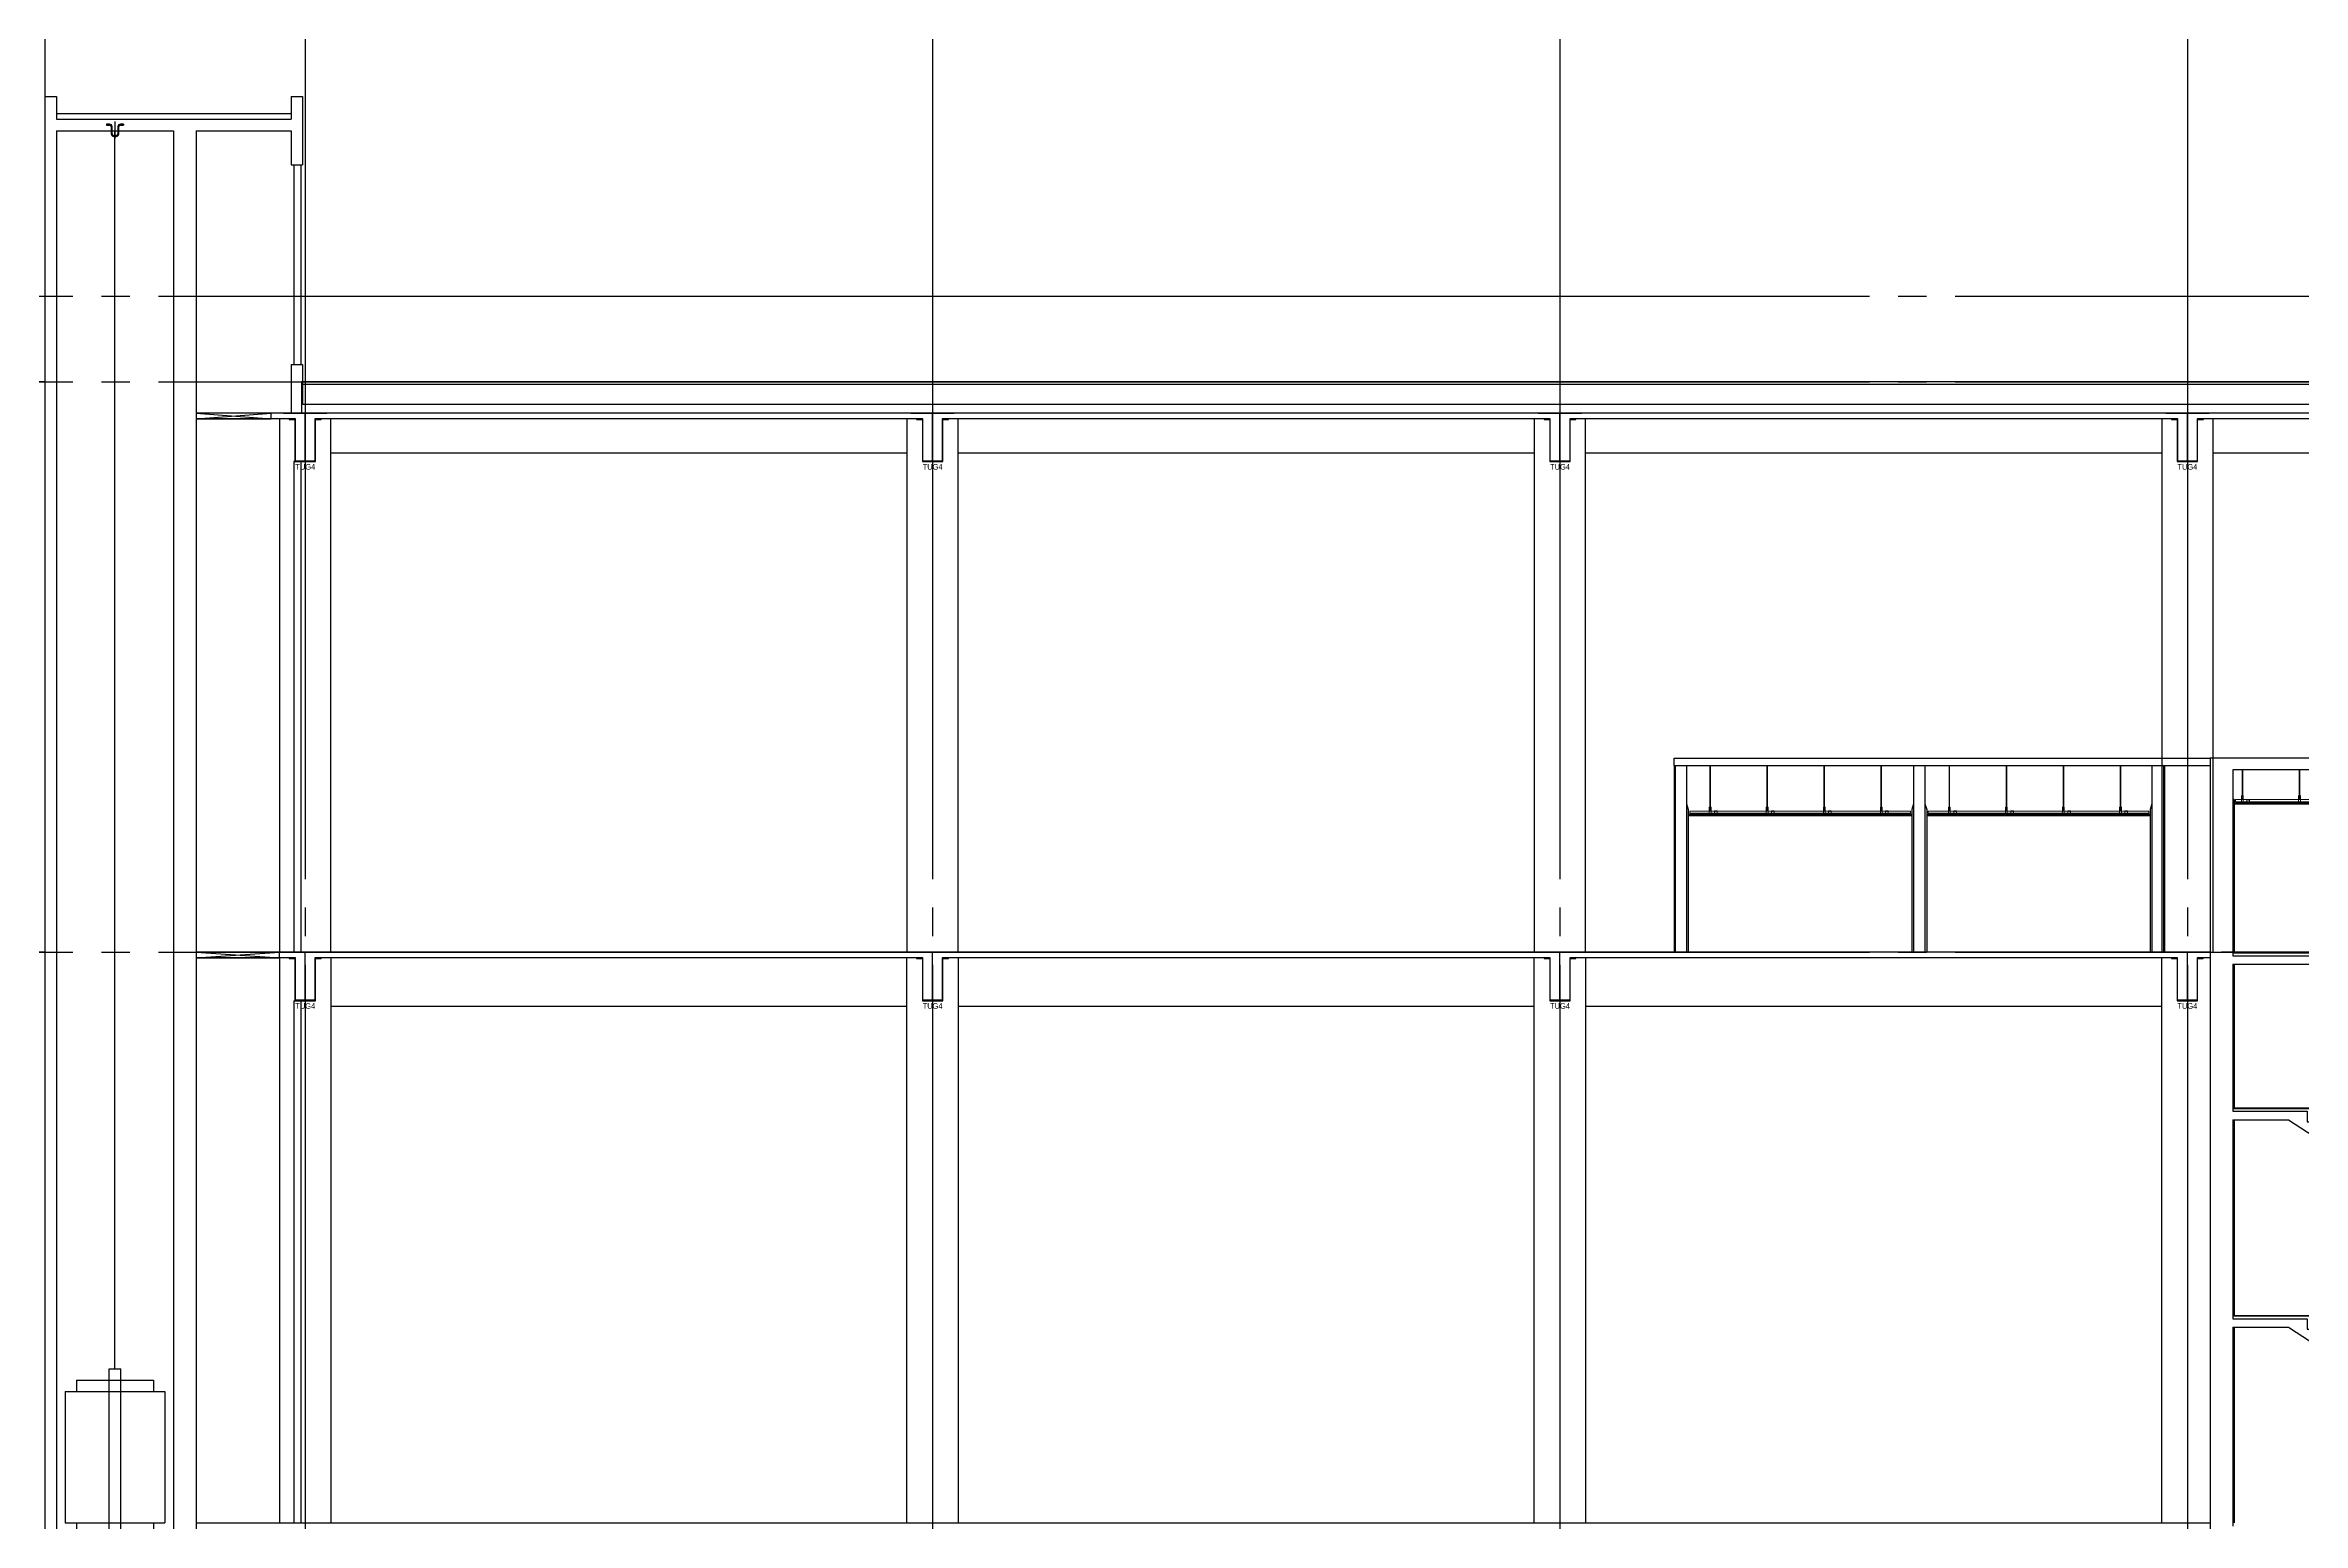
# Model space of a CAD drawing. Extents: x 152195838 to 323921156, y 365159662 to 730681027.
# Drawn here: x 160973947 to 161013532, y 365212063 to 365237963 of the extents above; entities that cross this region are included whole.
import ezdxf
from ezdxf.enums import TextEntityAlignment as Align
from ezdxf.xclip import XClip

# ---------------------------------------------------------------- set-up
doc = ezdxf.new("R2010")
doc.units = 0
doc.header["$MEASUREMENT"] = 0
doc.header["$XCLIPFRAME"] = 0
doc.linetypes.add('CEN', pattern=[63, 60, -1, 1, -1])
doc.layers.get('0').update_dxf_attribs({"linetype": 'CONTINUOUS'})
doc.layers.get('Defpoints').update_dxf_attribs({"linetype": 'CONTINUOUS'})
for name, color, linetype in [('001', 7, 'CONTINUOUS'), ('4A.TEC CEN', 1, 'CEN'), ('4A.TEC ELE 4', 9, 'CONTINUOUS'), ('4A.TEC 단열재', 252, 'CONTINUOUS'), ('4A.TEC 마감선 1', 6, 'CONTINUOUS'), ('4A.TEC 마감선 2', 5, 'CONTINUOUS'), ('4A.TEC 벽체 1', 2, 'CONTINUOUS'), ('4A.TEC 벽체 2', 3, 'CONTINUOUS'), ('4A.TEC 벽체 3', 4, 'CONTINUOUS'), ('CEN', 1, 'CEN'), ('ELE', 4, 'CONTINUOUS'), ('ETC', 3, 'CONTINUOUS'), ('FIN', 6, 'CONTINUOUS'), ('k-BESTO', 4, 'CONTINUOUS'), ('text', 3, 'CONTINUOUS'), ('㈜SE&C 기둥', 2, 'CONTINUOUS'), ('㈜SE&C 벽체 1', 2, 'CONTINUOUS'), ('㈜SE&C 벽체 4', 7, 'CONTINUOUS')]:
    doc.layers.add(name, color=color, linetype=linetype)
doc.layers.add('CEIL', color=9, linetype='CONTINUOUS', lineweight=0)
doc.layers.add('DEFPOINT', color=135, linetype='CONTINUOUS', plot=False)
doc.styles.add('돋움', font='')
doc.styles.get('돋움').set_extended_font_data('돋움')

# ---------------------------------------------------------------- blocks, each defined once
blk = doc.blocks.new('A$C42906cf6')
at = {"layer": 'Defpoints'}
for p, q in [((0, 1014), (760, 1014)), ((380, 164), (380, 1014))]:
    blk.add_line(p, q, dxfattribs=at)
at = {"layer": 'k-BESTO'}
for p, q in [((100, 914), (100, 904)), ((210, 914), (100, 914)), ((100, 914), (100, 914)), ((100, 904), (200, 904)), ((200, 904), (200, 164)), ((210, 174), (210, 914)), ((660, 914), (550, 914)), ((550, 914), (550, 174)), ((560, 164), (560, 904)), ((560, 904), (660, 904)), ((660, 904), (660, 914)), ((200, 164), (560, 164)), ((550, 174), (210, 174))]:
    blk.add_line(p, q, dxfattribs=at)
at = {"layer": 'DEFPOINT', "linetype": 'ByBlock', "style": '돋움'}
blk.add_text('TUG4', height=100, dxfattribs=at).set_placement((206, 73), align=Align.MIDDLE_LEFT)
blk = doc.blocks.new('AVEFAWWGW')
at = {"layer": '4A.TEC ELE 4'}
for p, q in [((20553, 9350), (21863, 9450, -3333)), ((20553, 9450), (21863, 9350, -3333))]:
    blk.add_line(p, q, dxfattribs=at)
blk.add_lwpolyline([(21863, 9450), (20553, 9450), (20553, 9350), (21863, 9350)], close=True, dxfattribs=at)
at = {"layer": '4A.TEC 단열재'}
blk.add_line((77713, 9600), (22418, 9600), dxfattribs=at)
at = {"layer": '4A.TEC 마감선 1', "color": 6, "ltscale": 0.5}
for p, q in [((77213, 10000), (22418, 10000)), ((77213, 9950), (22418, 9950))]:
    blk.add_line(p, q, dxfattribs=at)
at = {"layer": '4A.TEC 벽체 3'}
for p, q in [((22263, 8600), (22263, 0)), ((22388, 8600), (22263, 8600)), ((22388, 8600), (22388, 0))]:
    blk.add_line(p, q, dxfattribs=at)
at = {"layer": '㈜SE&C 기둥', "color": 8, "ltscale": 0.5}
for points in [[(22013, 9350), (22013, 0)], [(22913, 0), (22913, 9350)], [(33013, 9350), (33013, 0)], [(33913, 0), (33913, 9350)], [(44013, 9350), (44013, 0)], [(44913, 0), (44913, 9350)], [(55013, 9350), (55013, 0)], [(55913, 0), (55913, 9350)]]:
    blk.add_lwpolyline(points, dxfattribs=at)
at = {"layer": '㈜SE&C 벽체 1'}
for p, q in [((77733, 9450), (20553, 9450)), ((22293, 9350), (20553, 9350)), ((33293, 9350), (22633, 9350)), ((44293, 9350), (33633, 9350)), ((55293, 9350), (44633, 9350)), ((66293, 9350), (55633, 9350))]:
    blk.add_line(p, q, dxfattribs=at)
at = {"layer": '㈜SE&C 벽체 4'}
for p, q in [((33013, 8750), (22913, 8750)), ((44013, 8750), (33913, 8750)), ((55013, 8750), (44913, 8750)), ((66013, 8750), (55913, 8750))]:
    blk.add_line(p, q, dxfattribs=at)
at = {"layer": 'ELE'}
for p in [(22083, 8436), (33083, 8436), (44083, 8436), (55083, 8436)]:
    blk.add_blockref('A$C42906cf6', p, dxfattribs=at)
blk = doc.blocks.new('asfgeargeg')
at = {"layer": '4A.TEC CEN', "color": 8, "ltscale": 500}
for p, q in [((58362, 59210, 0), (92848, 59210, 0)), ((58362, 49210, 0), (92848, 49210, 0))]:
    blk.add_line(p, q, dxfattribs=at)
at = {"layer": 'CEN'}
blk.add_line((71970, -101147, 0), (71970, 85715, 0), dxfattribs=at)
blk = doc.blocks.new('asdfwaerfwf')
at = {"layer": '4A.TEC CEN', "color": 8, "ltscale": 500}
for p, q in [((58362, 59210, 0), (92848, 59210, 0)), ((58362, 49210, 0), (92848, 49210, 0))]:
    blk.add_line(p, q, dxfattribs=at)
at = {"layer": '4A.TEC 벽체 1'}
for p, q in [((71770, 52610, 0), (77810, 52610, 0)), ((72170, 52410, 0), (77410, 52410, 0)), ((77410, 52410, 0), (77410, 49150, 0)), ((77410, 49000, 0), (77410, 46423, 0)), ((77410, 46273, 0), (77410, 42787, 0)), ((77410, 42637, 0), (77410, 39150, 0))]:
    blk.add_line(p, q, dxfattribs=at)
at = {"layer": '4A.TEC 벽체 1', "elevation": 0, "flags": 128}
for points in [[(77410, 49150), (75270, 49150), (75270, 48968), (74990, 48968), (74990, 48787), (74710, 48787), (74710, 48605), (74430, 48605), (74430, 48423), (74150, 48423), (74150, 48241)], [(77410, 49000), (75594, 49000), (74194, 48091)], [(77410, 46423), (76110, 46423), (76110, 46241), (75830, 46241), (75830, 46059), (75550, 46059), (75550, 45877), (75270, 45877), (75270, 45696), (74990, 45696), (74990, 45514), (74710, 45514), (74710, 45332), (74430, 45332), (74430, 45150), (74150, 45150), (74150, 44968), (73870, 44968), (73870, 44787), (73590, 44787), (73590, 44605)], [(77410, 46273), (76434, 46273), (73634, 44455)], [(77410, 42787), (76110, 42787), (76110, 42605), (75830, 42605), (75830, 42423), (75550, 42423), (75550, 42241), (75270, 42241), (75270, 42059), (74990, 42059), (74990, 41877), (74710, 41877), (74710, 41696), (74430, 41696), (74430, 41514), (74150, 41514), (74150, 41332), (73870, 41332), (73870, 41150), (73590, 41150), (73590, 40968)], [(77410, 42637), (76434, 42637), (73634, 40818)]]:
    blk.add_lwpolyline(points, dxfattribs=at)
at = {"layer": 'CEIL'}
for p, q in [((76238, 51954, 0), (76238, 52410, 0)), ((76247, 51954, 0), (76247, 52410, 0)), ((77238, 51954, 0), (77238, 52410, 0)), ((77247, 51954, 0), (77247, 52410, 0)), ((76258, 51954, 0), (76228, 51954, 0)), ((76228, 51845, 0), (76228, 51954, 0)), ((76228, 51950, 0), (76258, 51950, 0)), ((76258, 51906, 0), (76228, 51906, 0)), ((76229, 51956, 0), (76229, 51954, 0)), ((76256, 51956, 0), (76229, 51956, 0)), ((76229, 51948, 0), (76229, 51950, 0)), ((76229, 51948, 0), (76256, 51948, 0)), ((76234, 51960, 0), (76234, 51956, 0)), ((76234, 51943, 0), (76234, 51948, 0)), ((76250, 51962, 0), (76236, 51962, 0)), ((76250, 51941, 0), (76236, 51941, 0)), ((76236, 51893, 0), (76250, 51893, 0)), ((76238, 51928, 0), (76238, 51950, 0)), ((76245, 51926, 0), (76240, 51926, 0)), ((76243, 51887, 0), (76243, 51900, 0)), ((76247, 51928, 0), (76247, 51950, 0)), ((76252, 51960, 0), (76252, 51956, 0)), ((76252, 51943, 0), (76252, 51948, 0)), ((76256, 51956, 0), (76256, 51954, 0)), ((76256, 51948, 0), (76256, 51950, 0)), ((76258, 51845, 0), (76258, 51954, 0)), ((77165, 51888, 0), (77120, 51888, 0)), ((77120, 51853, 0), (77120, 51888, 0)), ((77123, 51879, 0), (77120, 51879, 0)), ((77127, 51879, 0), (77124, 51879, 0)), ((77127, 51884, 0), (77127, 51888, 0)), ((77127, 51879, 0), (77127, 51883, 0)), ((77139, 51884, 0), (77139, 51888, 0)), ((77139, 51879, 0), (77139, 51883, 0)), ((77143, 51879, 0), (77139, 51879, 0)), ((77146, 51879, 0), (77144, 51879, 0)), ((77146, 51884, 0), (77146, 51888, 0)), ((77146, 51879, 0), (77146, 51883, 0)), ((77158, 51884, 0), (77158, 51888, 0)), ((77158, 51879, 0), (77158, 51883, 0)), ((77161, 51879, 0), (77158, 51879, 0)), ((77165, 51879, 0), (77162, 51879, 0)), ((77165, 51853, 0), (77165, 51888, 0)), ((77258, 51954, 0), (77228, 51954, 0)), ((77228, 51845, 0), (77228, 51954, 0)), ((77228, 51950, 0), (77258, 51950, 0)), ((77258, 51906, 0), (77228, 51906, 0)), ((77229, 51956, 0), (77229, 51954, 0)), ((77256, 51956, 0), (77229, 51956, 0)), ((77229, 51948, 0), (77229, 51950, 0)), ((77229, 51948, 0), (77256, 51948, 0)), ((77234, 51960, 0), (77234, 51956, 0)), ((77234, 51943, 0), (77234, 51948, 0)), ((77250, 51962, 0), (77236, 51962, 0)), ((77250, 51941, 0), (77236, 51941, 0)), ((77236, 51893, 0), (77250, 51893, 0)), ((77238, 51928, 0), (77238, 51950, 0)), ((77245, 51926, 0), (77240, 51926, 0)), ((77243, 51887, 0), (77243, 51900, 0)), ((77247, 51928, 0), (77247, 51950, 0)), ((77252, 51960, 0), (77252, 51956, 0)), ((77252, 51943, 0), (77252, 51948, 0)), ((77256, 51956, 0), (77256, 51954, 0)), ((77256, 51948, 0), (77256, 51950, 0)), ((77258, 51845, 0), (77258, 51954, 0)), ((76228, 51845, 0), (76258, 51845, 0)), ((77125, 51848, 0), (77120, 51853, 0)), ((77125, 51848, 0), (77120, 51848, 0)), ((77120, 51848, 0), (77120, 51829, 0)), ((77120, 51829, 0), (77126, 51829, 0)), ((77125, 51846, 0), (77122, 51846, 0)), ((77122, 51846, 0), (77122, 51831, 0)), ((77163, 51840, 0), (77122, 51840, 0)), ((77122, 51831, 0), (77125, 51831, 0)), ((77125, 51846, 0), (77125, 51848, 0)), ((77136, 51829, 0), (77149, 51829, 0)), ((77138, 51831, 0), (77148, 51831, 0)), ((77159, 51829, 0), (77165, 51829, 0)), ((77160, 51848, 0), (77165, 51853, 0)), ((77160, 51846, 0), (77160, 51848, 0)), ((77165, 51848, 0), (77160, 51848, 0)), ((77163, 51846, 0), (77160, 51846, 0)), ((77161, 51831, 0), (77163, 51831, 0)), ((77163, 51831, 0), (77163, 51846, 0)), ((77165, 51829, 0), (77165, 51848, 0)), ((77228, 51845, 0), (77258, 51845, 0))]:
    blk.add_line(p, q, dxfattribs=at)
at = {"layer": 'CEIL', "elevation": 0}
for points in [[(72215, 51886), (77365, 51886)], [(77365, 51886), (77365, 51848)], [(77365, 51848), (72215, 51848)]]:
    blk.add_lwpolyline(points, dxfattribs=at)
at = {"layer": 'CEIL'}
for centre, radius in [((76243, 51893, 0), 7), ((76243, 51893, 0), 5), ((77243, 51893, 0), 7), ((77243, 51893, 0), 5)]:
    blk.add_circle(centre, radius, dxfattribs=at)
for centre, radius, start, end in [((76236, 51960, 0), 2, 90, 180), ((76236, 51943, 0), 2, 180, 270), ((76240, 51928, 0), 2, 180, 270), ((76245, 51928, 0), 2, 270, 0), ((76245, 51928, 0), 2, 270, 0), ((76250, 51960, 0), 2, 0, 90), ((76250, 51943, 0), 2, 270, 0), ((77236, 51960, 0), 2, 90, 180), ((77236, 51943, 0), 2, 180, 270), ((77240, 51928, 0), 2, 180, 270), ((77245, 51928, 0), 2, 270, 0), ((77245, 51928, 0), 2, 270, 0), ((77250, 51960, 0), 2, 0, 90), ((77250, 51943, 0), 2, 270, 0), ((77131, 51829, 0), 7, 16.6015, 163.3985), ((77131, 51829, 0), 5, 0, 180), ((77154, 51829, 0), 7, 16.6015, 163.3985), ((77154, 51829, 0), 5, 0, 180)]:
    blk.add_arc(centre, radius, start, end, dxfattribs=at)
at = {"layer": 'FIN', "color": 5, "ltscale": 30}
for p, q in [((77390, 51886, 0), (77410, 51886, 0)), ((77390, 51886, 0), (77390, 49210, 0)), ((77390, 49000, 0), (77390, 46483, 0)), ((77390, 46273, 0), (77390, 42847, 0)), ((77390, 42637, 0), (77390, 39210, 0))]:
    blk.add_line(p, q, dxfattribs=at)
at = {"layer": 'FIN'}
for p, q in [((77390, 51829, 0), (72190, 51829, 0)), ((77390, 51820, 0), (72190, 51820, 0)), ((77390, 51810, 0), (72190, 51810, 0))]:
    blk.add_line(p, q, dxfattribs=at)
at = {"layer": 'FIN', "color": 5, "ltscale": 30, "elevation": 0, "flags": 128}
for points in [[(77410, 49210), (75210, 49210), (75210, 49028), (74930, 49028), (74930, 48847), (74650, 48847), (74650, 48665), (74370, 48665), (74370, 48483), (74090, 48483), (74090, 48301)], [(77410, 49200), (75220, 49200), (75220, 49018), (74940, 49018), (74940, 48837), (74660, 48837), (74660, 48655), (74380, 48655), (74380, 48473), (74100, 48473), (74100, 48291)], [(77410, 46483), (76050, 46483), (76050, 46301), (75770, 46301), (75770, 46119), (75490, 46119), (75490, 45937), (75210, 45937), (75210, 45756), (74930, 45756), (74930, 45574), (74650, 45574), (74650, 45392), (74370, 45392), (74370, 45210), (74090, 45210), (74090, 45028), (73810, 45028), (73810, 44847), (73530, 44847), (73530, 44665)], [(77410, 46473), (76060, 46473), (76060, 46291), (75780, 46291), (75780, 46109), (75500, 46109), (75500, 45927), (75220, 45927), (75220, 45746), (74940, 45746), (74940, 45564), (74660, 45564), (74660, 45382), (74380, 45382), (74380, 45200), (74100, 45200), (74100, 45018), (73820, 45018), (73820, 44837), (73540, 44837), (73540, 44655)], [(77410, 42847), (76050, 42847), (76050, 42665), (75770, 42665), (75770, 42483), (75490, 42483), (75490, 42301), (75210, 42301), (75210, 42119), (74930, 42119), (74930, 41937), (74650, 41937), (74650, 41756), (74370, 41756), (74370, 41574), (74090, 41574), (74090, 41392), (73810, 41392), (73810, 41210), (73530, 41210), (73530, 41028)], [(77410, 42837), (76060, 42837), (76060, 42655), (75780, 42655), (75780, 42473), (75500, 42473), (75500, 42291), (75220, 42291), (75220, 42109), (74940, 42109), (74940, 41927), (74660, 41927), (74660, 41746), (74380, 41746), (74380, 41564), (74100, 41564), (74100, 41382), (73820, 41382), (73820, 41200), (73540, 41200), (73540, 41018)]]:
    blk.add_lwpolyline(points, dxfattribs=at)
blk = doc.blocks.new('DFGQERGQG')
at = {"layer": '㈜SE&C 벽체 1'}
blk.add_line((44590, 10000, -1667), (79900, 10000, -1667), dxfattribs=at)
blk = doc.blocks.new('A$C9a69253e')
at = {"layer": 'Defpoints'}
for p, q in [((0, 1014), (760, 1014)), ((380, 164), (380, 1014))]:
    blk.add_line(p, q, dxfattribs=at)
at = {"layer": 'k-BESTO'}
for p, q in [((100, 914), (100, 904)), ((210, 914), (100, 914)), ((100, 914), (100, 914)), ((100, 904), (200, 904)), ((200, 904), (200, 164)), ((210, 174), (210, 914)), ((660, 914), (550, 914)), ((550, 914), (550, 174)), ((560, 164), (560, 904)), ((560, 904), (660, 904)), ((660, 904), (660, 914)), ((200, 164), (560, 164)), ((550, 174), (210, 174))]:
    blk.add_line(p, q, dxfattribs=at)
at = {"layer": 'DEFPOINT', "linetype": 'ByBlock', "style": '돋움'}
blk.add_text('TUG4', height=100, dxfattribs=at).set_placement((206, 73), align=Align.MIDDLE_LEFT)
blk = doc.blocks.new('QGERW2ER')
at = {"layer": '4A.TEC ELE 4'}
for p, q in [((44540, 9900, -1667), (46000, 10000, -5000)), ((44540, 10000, -1667), (46000, 9900, -5000))]:
    blk.add_line(p, q, dxfattribs=at)
at = {"layer": '4A.TEC ELE 4', "elevation": -1667}
blk.add_lwpolyline([(46000, 10000), (44540, 10000), (44540, 9900), (46000, 9900)], close=True, dxfattribs=at)
at = {"layer": '4A.TEC 벽체 3'}
for p, q in [((46250, 9150, -1667), (46250, 0, -1667)), ((46250, 9150, -1667), (46375, 9150, -1667)), ((46375, 9150, -1667), (46375, 0, -1667))]:
    blk.add_line(p, q, dxfattribs=at)
at = {"layer": '㈜SE&C 기둥', "color": 8, "ltscale": 0.5, "elevation": -1667}
for points in [[(46000, 9900), (46000, 0)], [(46900, 9900), (46900, 0)], [(57000, 0), (57000, 9900)], [(57900, 9900), (57900, 0)], [(68000, 0), (68000, 9900)], [(68900, 9900), (68900, 0)], [(79000, 0), (79000, 9900)]]:
    blk.add_lwpolyline(points, dxfattribs=at)
at = {"layer": '㈜SE&C 벽체 1'}
for p, q in [((79850, 10000, -1667), (44540, 10000, -1667)), ((46280, 9900, -1667), (44540, 9900, -1667)), ((57280, 9900, -1667), (46620, 9900, -1667)), ((68280, 9900, -1667), (57620, 9900, -1667)), ((79280, 9900, -1667), (68620, 9900, -1667)), ((79850, 9900, -1667), (79620, 9900, -1667))]:
    blk.add_line(p, q, dxfattribs=at)
at = {"layer": '㈜SE&C 벽체 4'}
for p, q in [((57000, 9050, -1667), (46900, 9050, -1667)), ((68000, 9050, -1667), (57900, 9050, -1667)), ((79000, 9050, -1667), (68900, 9050, -1667))]:
    blk.add_line(p, q, dxfattribs=at)
at = {"layer": 'ELE'}
for p in [(46070, 8986, -1667), (57070, 8986, -1667), (68070, 8986, -1667), (79070, 8986, -1667)]:
    blk.add_blockref('A$C9a69253e', p, dxfattribs=at)
blk = doc.blocks.new('1')
at = {"layer": '001', "color": 8}
for p, q in [((8766995, 10363333, 18115), (8766995, 10385032)), ((8766320, 10363133, 18115), (8766320, 10362933, 18115)), ((8766320, 10363133, 18115), (8767670, 10363133, 18115)), ((8766895, 10360233, 18115), (8766895, 10363333, 18115)), ((8766895, 10363333, 18115), (8767095, 10363333, 18115)), ((8767095, 10360233, 18115), (8767095, 10363333, 18115)), ((8767670, 10363133, 18115), (8767670, 10362933, 18115)), ((8766120, 10362933, 18115), (8766120, 10360633, 18115)), ((8766120, 10362933, 18115), (8767870, 10362933, 18115)), ((8767870, 10362933, 18115), (8767870, 10360633, 18115)), ((8766120, 10360633, 18115), (8767870, 10360633, 18115)), ((8766320, 10360633, 18115), (8766320, 10360433, 18115)), ((8767670, 10360633, 18115), (8767670, 10360433, 18115)), ((8766320, 10360433, 18115), (8767670, 10360433, 18115)), ((8766895, 10360233, 18115), (8767095, 10360233, 18115))]:
    blk.add_line(p, q, dxfattribs=at)
at = {"layer": 'ETC'}
for p, q in [((8766845, 10385146), (8766845, 10385131)), ((8766900, 10385146), (8766845, 10385146)), ((8766845, 10385131), (8766900, 10385131)), ((8766995, 10385195), (8766995, 10384895)), ((8767145, 10385146), (8767090, 10385146)), ((8767090, 10385131), (8767145, 10385131)), ((8767145, 10385146), (8767145, 10385131)), ((8766930, 10385101), (8766930, 10384976)), ((8766945, 10384976), (8766945, 10385101)), ((8767015, 10384946), (8766975, 10384946)), ((8766975, 10384931), (8767015, 10384931)), ((8767045, 10385101), (8767045, 10384976)), ((8767060, 10384976), (8767060, 10385101))]:
    blk.add_line(p, q, dxfattribs=at)
for centre, radius, start, end in [((8766900, 10385101), 45, 0, 90), ((8766900, 10385101), 30, 0, 90), ((8767090, 10385101), 45, 90, 180), ((8767090, 10385101), 30, 90, 180), ((8766975, 10384976), 45, 180, 270), ((8766975, 10384976), 30, 180, 270), ((8767015, 10384976), 30, 270, 0), ((8767015, 10384976), 45, 270, 0)]:
    blk.add_arc(centre, radius, start, end, dxfattribs=at)
blk = doc.blocks.new('A$C41129959')
at = {"layer": '4A.TEC 마감선 1'}
for p, q in [((20, 450), (0, 435)), ((0, 435), (0, 50))]:
    blk.add_line(p, q, dxfattribs=at)
at = {"layer": '㈜SE&C 벽체 1'}
blk.add_lwpolyline([(0, 450), (20, 450), (20, -100)], dxfattribs=at)
blk = doc.blocks.new('ASDFAWEFQWEF')
at = {"layer": '4A.TEC 마감선 2'}
for p, q in [((-271933, 4181144), (-271933, 4177869)), ((-263333, 4181144), (-263333, 4177869))]:
    blk.add_line(p, q, dxfattribs=at)
for points in [[(-271713, 4180469), (-271683, 4180369), (-271683, 4177869)], [(-267733, 4180469), (-267763, 4180369), (-267763, 4177869)], [(-267533, 4180469), (-267503, 4180369), (-267503, 4177869)], [(-263553, 4180469), (-263583, 4180369), (-263583, 4177869)]]:
    blk.add_lwpolyline(points, dxfattribs=at)
at = {"layer": '4A.TEC 벽체 1'}
for p, q in [((-271713, 4177869), (-271913, 4177869)), ((-267733, 4177869), (-267533, 4177869)), ((-263553, 4177869), (-263353, 4177869))]:
    blk.add_line(p, q, dxfattribs=at)
at = {"layer": '4A.TEC 벽체 2'}
for p, q in [((-271913, 4181144), (-271913, 4177869)), ((-271713, 4181144), (-271713, 4177869)), ((-267733, 4181144), (-267733, 4177869)), ((-267533, 4181144), (-267533, 4177869)), ((-263553, 4181144), (-263553, 4177869)), ((-263353, 4181144), (-263353, 4177869))]:
    blk.add_line(p, q, dxfattribs=at)
at = {"layer": '4A.TEC 벽체 3'}
for p, q in [((-271933, 4181269), (-262533, 4181269)), ((-271933, 4181144), (-271933, 4181269)), ((-271933, 4181144), (-262533, 4181144))]:
    blk.add_line(p, q, dxfattribs=at)
at = {"layer": 'CEIL'}
for p, q in [((-271305, 4180412), (-271305, 4181144)), ((-271296, 4180412), (-271296, 4181144)), ((-270305, 4180412), (-270305, 4181144)), ((-270296, 4180412), (-270296, 4181144)), ((-269305, 4180412), (-269305, 4181144)), ((-269296, 4180412), (-269296, 4181144)), ((-268305, 4180412), (-268305, 4181144)), ((-268296, 4180412), (-268296, 4181144)), ((-267110, 4180412), (-267110, 4181144)), ((-267101, 4180412), (-267101, 4181144)), ((-266110, 4180412), (-266110, 4181144)), ((-266101, 4180412), (-266101, 4181144)), ((-265110, 4180412), (-265110, 4181144)), ((-265101, 4180412), (-265101, 4181144)), ((-264110, 4180412), (-264110, 4181144)), ((-264101, 4180412), (-264101, 4181144)), ((-271658, 4180307), (-271658, 4180345)), ((-271315, 4180304), (-271315, 4180412)), ((-271315, 4180412), (-271285, 4180412)), ((-271285, 4180408), (-271315, 4180408)), ((-271315, 4180365), (-271285, 4180365)), ((-271285, 4180304), (-271315, 4180304)), ((-271314, 4180414), (-271314, 4180412)), ((-271314, 4180414), (-271287, 4180414)), ((-271314, 4180406), (-271314, 4180408)), ((-271287, 4180406), (-271314, 4180406)), ((-271309, 4180419), (-271309, 4180414)), ((-271309, 4180402), (-271309, 4180406)), ((-271307, 4180421), (-271293, 4180421)), ((-271307, 4180400), (-271293, 4180400)), ((-271293, 4180352), (-271307, 4180352)), ((-271305, 4180387), (-271305, 4180408)), ((-271303, 4180385), (-271298, 4180385)), ((-271300, 4180346), (-271300, 4180359)), ((-271296, 4180387), (-271296, 4180408)), ((-271291, 4180419), (-271291, 4180414)), ((-271291, 4180402), (-271291, 4180406)), ((-271287, 4180414), (-271287, 4180412)), ((-271287, 4180406), (-271287, 4180408)), ((-271285, 4180304), (-271285, 4180412)), ((-271223, 4180312), (-271223, 4180347)), ((-271223, 4180347), (-271178, 4180347)), ((-271223, 4180338), (-271220, 4180338)), ((-271218, 4180307), (-271223, 4180312)), ((-271223, 4180307), (-271218, 4180307)), ((-271223, 4180288), (-271223, 4180307)), ((-271217, 4180288), (-271223, 4180288)), ((-271221, 4180305), (-271218, 4180305)), ((-271221, 4180290), (-271221, 4180305)), ((-271221, 4180299), (-271180, 4180299)), ((-271219, 4180290), (-271221, 4180290)), ((-271218, 4180338), (-271216, 4180338)), ((-271218, 4180305), (-271218, 4180307)), ((-271216, 4180343), (-271216, 4180347)), ((-271216, 4180338), (-271216, 4180341)), ((-271194, 4180288), (-271207, 4180288)), ((-271196, 4180290), (-271205, 4180290)), ((-271204, 4180343), (-271204, 4180347)), ((-271204, 4180338), (-271204, 4180341)), ((-271204, 4180338), (-271201, 4180338)), ((-271200, 4180338), (-271197, 4180338)), ((-271197, 4180343), (-271197, 4180347)), ((-271197, 4180338), (-271197, 4180341)), ((-271185, 4180343), (-271185, 4180347)), ((-271185, 4180338), (-271185, 4180341)), ((-271185, 4180338), (-271182, 4180338)), ((-271178, 4180288), (-271184, 4180288)), ((-271183, 4180307), (-271178, 4180312)), ((-271183, 4180305), (-271183, 4180307)), ((-271183, 4180307), (-271178, 4180307)), ((-271183, 4180305), (-271180, 4180305)), ((-271180, 4180290), (-271182, 4180290)), ((-271181, 4180338), (-271178, 4180338)), ((-271180, 4180305), (-271180, 4180290)), ((-271178, 4180312), (-271178, 4180347)), ((-271178, 4180307), (-271178, 4180288)), ((-270315, 4180304), (-270315, 4180412)), ((-270315, 4180412), (-270285, 4180412)), ((-270285, 4180408), (-270315, 4180408)), ((-270315, 4180365), (-270285, 4180365)), ((-270285, 4180304), (-270315, 4180304)), ((-270314, 4180414), (-270314, 4180412)), ((-270314, 4180414), (-270287, 4180414)), ((-270314, 4180406), (-270314, 4180408)), ((-270287, 4180406), (-270314, 4180406)), ((-270309, 4180419), (-270309, 4180414)), ((-270309, 4180402), (-270309, 4180406)), ((-270307, 4180421), (-270293, 4180421)), ((-270307, 4180400), (-270293, 4180400)), ((-270293, 4180352), (-270307, 4180352)), ((-270305, 4180387), (-270305, 4180408)), ((-270303, 4180385), (-270298, 4180385)), ((-270300, 4180346), (-270300, 4180359)), ((-270296, 4180387), (-270296, 4180408)), ((-270291, 4180419), (-270291, 4180414)), ((-270291, 4180402), (-270291, 4180406)), ((-270287, 4180414), (-270287, 4180412)), ((-270287, 4180406), (-270287, 4180408)), ((-270285, 4180304), (-270285, 4180412)), ((-270223, 4180312), (-270223, 4180347)), ((-270223, 4180347), (-270178, 4180347)), ((-270223, 4180338), (-270220, 4180338)), ((-270218, 4180307), (-270223, 4180312)), ((-270223, 4180307), (-270218, 4180307)), ((-270223, 4180288), (-270223, 4180307)), ((-270217, 4180288), (-270223, 4180288)), ((-270221, 4180305), (-270218, 4180305)), ((-270221, 4180290), (-270221, 4180305)), ((-270221, 4180299), (-270180, 4180299)), ((-270219, 4180290), (-270221, 4180290)), ((-270218, 4180338), (-270216, 4180338)), ((-270218, 4180305), (-270218, 4180307)), ((-270216, 4180343), (-270216, 4180347)), ((-270216, 4180338), (-270216, 4180341)), ((-270194, 4180288), (-270207, 4180288)), ((-270196, 4180290), (-270205, 4180290)), ((-270204, 4180343), (-270204, 4180347)), ((-270204, 4180338), (-270204, 4180341)), ((-270204, 4180338), (-270201, 4180338)), ((-270200, 4180338), (-270197, 4180338)), ((-270197, 4180343), (-270197, 4180347)), ((-270197, 4180338), (-270197, 4180341)), ((-270185, 4180343), (-270185, 4180347)), ((-270185, 4180338), (-270185, 4180341)), ((-270185, 4180338), (-270182, 4180338)), ((-270178, 4180288), (-270184, 4180288)), ((-270183, 4180307), (-270178, 4180312)), ((-270183, 4180305), (-270183, 4180307)), ((-270183, 4180307), (-270178, 4180307)), ((-270183, 4180305), (-270180, 4180305)), ((-270180, 4180290), (-270182, 4180290)), ((-270181, 4180338), (-270178, 4180338)), ((-270180, 4180305), (-270180, 4180290)), ((-270178, 4180312), (-270178, 4180347)), ((-270178, 4180307), (-270178, 4180288)), ((-269315, 4180304), (-269315, 4180412)), ((-269315, 4180412), (-269285, 4180412)), ((-269285, 4180408), (-269315, 4180408)), ((-269315, 4180365), (-269285, 4180365)), ((-269285, 4180304), (-269315, 4180304)), ((-269314, 4180414), (-269314, 4180412)), ((-269314, 4180414), (-269287, 4180414)), ((-269314, 4180406), (-269314, 4180408)), ((-269287, 4180406), (-269314, 4180406)), ((-269309, 4180419), (-269309, 4180414)), ((-269309, 4180402), (-269309, 4180406)), ((-269307, 4180421), (-269293, 4180421)), ((-269307, 4180400), (-269293, 4180400)), ((-269293, 4180352), (-269307, 4180352)), ((-269305, 4180387), (-269305, 4180408)), ((-269303, 4180385), (-269298, 4180385)), ((-269300, 4180346), (-269300, 4180359)), ((-269296, 4180387), (-269296, 4180408)), ((-269291, 4180419), (-269291, 4180414)), ((-269291, 4180402), (-269291, 4180406)), ((-269287, 4180414), (-269287, 4180412)), ((-269287, 4180406), (-269287, 4180408)), ((-269285, 4180304), (-269285, 4180412)), ((-269223, 4180312), (-269223, 4180347)), ((-269223, 4180347), (-269178, 4180347)), ((-269223, 4180338), (-269220, 4180338)), ((-269218, 4180307), (-269223, 4180312)), ((-269223, 4180307), (-269218, 4180307)), ((-269223, 4180288), (-269223, 4180307)), ((-269217, 4180288), (-269223, 4180288)), ((-269221, 4180305), (-269218, 4180305)), ((-269221, 4180290), (-269221, 4180305)), ((-269221, 4180299), (-269180, 4180299)), ((-269219, 4180290), (-269221, 4180290)), ((-269218, 4180338), (-269216, 4180338)), ((-269218, 4180305), (-269218, 4180307)), ((-269216, 4180343), (-269216, 4180347)), ((-269216, 4180338), (-269216, 4180341)), ((-269194, 4180288), (-269207, 4180288)), ((-269196, 4180290), (-269205, 4180290)), ((-269204, 4180343), (-269204, 4180347)), ((-269204, 4180338), (-269204, 4180341)), ((-269204, 4180338), (-269201, 4180338)), ((-269200, 4180338), (-269197, 4180338)), ((-269197, 4180343), (-269197, 4180347)), ((-269197, 4180338), (-269197, 4180341)), ((-269185, 4180343), (-269185, 4180347)), ((-269185, 4180338), (-269185, 4180341)), ((-269185, 4180338), (-269182, 4180338)), ((-269178, 4180288), (-269184, 4180288)), ((-269183, 4180307), (-269178, 4180312)), ((-269183, 4180305), (-269183, 4180307)), ((-269183, 4180307), (-269178, 4180307)), ((-269183, 4180305), (-269180, 4180305)), ((-269180, 4180290), (-269182, 4180290)), ((-269181, 4180338), (-269178, 4180338)), ((-269180, 4180305), (-269180, 4180290)), ((-269178, 4180312), (-269178, 4180347)), ((-269178, 4180307), (-269178, 4180288)), ((-268315, 4180304), (-268315, 4180412)), ((-268315, 4180412), (-268285, 4180412)), ((-268285, 4180408), (-268315, 4180408)), ((-268315, 4180365), (-268285, 4180365)), ((-268285, 4180304), (-268315, 4180304)), ((-268314, 4180414), (-268314, 4180412)), ((-268314, 4180414), (-268287, 4180414)), ((-268314, 4180406), (-268314, 4180408)), ((-268287, 4180406), (-268314, 4180406)), ((-268309, 4180419), (-268309, 4180414)), ((-268309, 4180402), (-268309, 4180406)), ((-268307, 4180421), (-268293, 4180421)), ((-268307, 4180400), (-268293, 4180400)), ((-268293, 4180352), (-268307, 4180352)), ((-268305, 4180387), (-268305, 4180408)), ((-268303, 4180385), (-268298, 4180385)), ((-268300, 4180346), (-268300, 4180359)), ((-268296, 4180387), (-268296, 4180408)), ((-268291, 4180419), (-268291, 4180414)), ((-268291, 4180402), (-268291, 4180406)), ((-268287, 4180414), (-268287, 4180412)), ((-268287, 4180406), (-268287, 4180408)), ((-268285, 4180304), (-268285, 4180412)), ((-268223, 4180312), (-268223, 4180347)), ((-268223, 4180347), (-268178, 4180347)), ((-268223, 4180338), (-268220, 4180338)), ((-268218, 4180307), (-268223, 4180312)), ((-268223, 4180307), (-268218, 4180307)), ((-268223, 4180288), (-268223, 4180307)), ((-268217, 4180288), (-268223, 4180288)), ((-268221, 4180305), (-268218, 4180305)), ((-268221, 4180290), (-268221, 4180305)), ((-268221, 4180299), (-268180, 4180299)), ((-268219, 4180290), (-268221, 4180290)), ((-268218, 4180338), (-268216, 4180338)), ((-268218, 4180305), (-268218, 4180307)), ((-268216, 4180343), (-268216, 4180347)), ((-268216, 4180338), (-268216, 4180341)), ((-268194, 4180288), (-268207, 4180288)), ((-268196, 4180290), (-268205, 4180290)), ((-268204, 4180343), (-268204, 4180347)), ((-268204, 4180338), (-268204, 4180341)), ((-268204, 4180338), (-268201, 4180338)), ((-268200, 4180338), (-268197, 4180338)), ((-268197, 4180343), (-268197, 4180347)), ((-268197, 4180338), (-268197, 4180341)), ((-268185, 4180343), (-268185, 4180347)), ((-268185, 4180338), (-268185, 4180341)), ((-268185, 4180338), (-268182, 4180338)), ((-268178, 4180288), (-268184, 4180288)), ((-268183, 4180307), (-268178, 4180312)), ((-268183, 4180305), (-268183, 4180307)), ((-268183, 4180307), (-268178, 4180307)), ((-268183, 4180305), (-268180, 4180305)), ((-268180, 4180290), (-268182, 4180290)), ((-268181, 4180338), (-268178, 4180338)), ((-268180, 4180305), (-268180, 4180290)), ((-268178, 4180312), (-268178, 4180347)), ((-268178, 4180307), (-268178, 4180288)), ((-267788, 4180307), (-267788, 4180345)), ((-267478, 4180307), (-267478, 4180345)), ((-267120, 4180304), (-267120, 4180412)), ((-267120, 4180412), (-267090, 4180412)), ((-267090, 4180408), (-267120, 4180408)), ((-267120, 4180365), (-267090, 4180365)), ((-267090, 4180304), (-267120, 4180304)), ((-267119, 4180414), (-267119, 4180412)), ((-267119, 4180414), (-267092, 4180414)), ((-267119, 4180406), (-267119, 4180408)), ((-267092, 4180406), (-267119, 4180406)), ((-267114, 4180419), (-267114, 4180414)), ((-267114, 4180402), (-267114, 4180406)), ((-267112, 4180421), (-267098, 4180421)), ((-267112, 4180400), (-267098, 4180400)), ((-267098, 4180352), (-267112, 4180352)), ((-267110, 4180387), (-267110, 4180408)), ((-267108, 4180385), (-267103, 4180385)), ((-267105, 4180346), (-267105, 4180359)), ((-267101, 4180387), (-267101, 4180408)), ((-267096, 4180419), (-267096, 4180414)), ((-267096, 4180402), (-267096, 4180406)), ((-267092, 4180414), (-267092, 4180412)), ((-267092, 4180406), (-267092, 4180408)), ((-267090, 4180304), (-267090, 4180412)), ((-267028, 4180312), (-267028, 4180347)), ((-267028, 4180347), (-266983, 4180347)), ((-267028, 4180338), (-267025, 4180338)), ((-267023, 4180307), (-267028, 4180312)), ((-267028, 4180307), (-267023, 4180307)), ((-267028, 4180288), (-267028, 4180307)), ((-267022, 4180288), (-267028, 4180288)), ((-267026, 4180305), (-267023, 4180305)), ((-267026, 4180290), (-267026, 4180305)), ((-267026, 4180299), (-266985, 4180299)), ((-267023, 4180290), (-267026, 4180290)), ((-267023, 4180338), (-267021, 4180338)), ((-267023, 4180305), (-267023, 4180307)), ((-267021, 4180343), (-267021, 4180347)), ((-267021, 4180338), (-267021, 4180341)), ((-266999, 4180288), (-267012, 4180288)), ((-267000, 4180290), (-267010, 4180290)), ((-267009, 4180343), (-267009, 4180347)), ((-267009, 4180338), (-267009, 4180341)), ((-267009, 4180338), (-267006, 4180338)), ((-267005, 4180338), (-267002, 4180338)), ((-267002, 4180343), (-267002, 4180347)), ((-267002, 4180338), (-267002, 4180341)), ((-266990, 4180343), (-266990, 4180347)), ((-266990, 4180338), (-266990, 4180341)), ((-266990, 4180338), (-266987, 4180338)), ((-266983, 4180288), (-266989, 4180288)), ((-266988, 4180307), (-266983, 4180312)), ((-266988, 4180305), (-266988, 4180307)), ((-266988, 4180307), (-266983, 4180307)), ((-266988, 4180305), (-266985, 4180305)), ((-266985, 4180290), (-266987, 4180290)), ((-266986, 4180338), (-266983, 4180338)), ((-266985, 4180305), (-266985, 4180290)), ((-266983, 4180312), (-266983, 4180347)), ((-266983, 4180307), (-266983, 4180288)), ((-266120, 4180304), (-266120, 4180412)), ((-266120, 4180412), (-266090, 4180412)), ((-266090, 4180408), (-266120, 4180408)), ((-266120, 4180365), (-266090, 4180365)), ((-266090, 4180304), (-266120, 4180304)), ((-266119, 4180414), (-266119, 4180412)), ((-266119, 4180414), (-266092, 4180414)), ((-266119, 4180406), (-266119, 4180408)), ((-266092, 4180406), (-266119, 4180406)), ((-266114, 4180419), (-266114, 4180414)), ((-266114, 4180402), (-266114, 4180406)), ((-266112, 4180421), (-266098, 4180421)), ((-266112, 4180400), (-266098, 4180400)), ((-266098, 4180352), (-266112, 4180352)), ((-266110, 4180387), (-266110, 4180408)), ((-266108, 4180385), (-266103, 4180385)), ((-266105, 4180346), (-266105, 4180359)), ((-266101, 4180387), (-266101, 4180408)), ((-266096, 4180419), (-266096, 4180414)), ((-266096, 4180402), (-266096, 4180406)), ((-266092, 4180414), (-266092, 4180412)), ((-266092, 4180406), (-266092, 4180408)), ((-266090, 4180304), (-266090, 4180412)), ((-266028, 4180312), (-266028, 4180347)), ((-266028, 4180347), (-265983, 4180347)), ((-266028, 4180338), (-266025, 4180338)), ((-266023, 4180307), (-266028, 4180312)), ((-266028, 4180307), (-266023, 4180307)), ((-266028, 4180288), (-266028, 4180307)), ((-266022, 4180288), (-266028, 4180288)), ((-266026, 4180305), (-266023, 4180305)), ((-266026, 4180290), (-266026, 4180305)), ((-266026, 4180299), (-265985, 4180299)), ((-266023, 4180290), (-266026, 4180290)), ((-266023, 4180338), (-266021, 4180338)), ((-266023, 4180305), (-266023, 4180307)), ((-266021, 4180343), (-266021, 4180347)), ((-266021, 4180338), (-266021, 4180341)), ((-265999, 4180288), (-266012, 4180288)), ((-266000, 4180290), (-266010, 4180290)), ((-266009, 4180343), (-266009, 4180347)), ((-266009, 4180338), (-266009, 4180341)), ((-266009, 4180338), (-266006, 4180338)), ((-266005, 4180338), (-266002, 4180338)), ((-266002, 4180343), (-266002, 4180347)), ((-266002, 4180338), (-266002, 4180341)), ((-265990, 4180343), (-265990, 4180347)), ((-265990, 4180338), (-265990, 4180341)), ((-265990, 4180338), (-265987, 4180338)), ((-265983, 4180288), (-265989, 4180288)), ((-265988, 4180307), (-265983, 4180312)), ((-265988, 4180305), (-265988, 4180307)), ((-265988, 4180307), (-265983, 4180307)), ((-265988, 4180305), (-265985, 4180305)), ((-265985, 4180290), (-265987, 4180290)), ((-265986, 4180338), (-265983, 4180338)), ((-265985, 4180305), (-265985, 4180290)), ((-265983, 4180312), (-265983, 4180347)), ((-265983, 4180307), (-265983, 4180288)), ((-265120, 4180304), (-265120, 4180412)), ((-265120, 4180412), (-265090, 4180412)), ((-265090, 4180408), (-265120, 4180408)), ((-265120, 4180365), (-265090, 4180365)), ((-265090, 4180304), (-265120, 4180304)), ((-265119, 4180414), (-265119, 4180412)), ((-265119, 4180414), (-265092, 4180414)), ((-265119, 4180406), (-265119, 4180408)), ((-265092, 4180406), (-265119, 4180406)), ((-265114, 4180419), (-265114, 4180414)), ((-265114, 4180402), (-265114, 4180406)), ((-265112, 4180421), (-265098, 4180421)), ((-265112, 4180400), (-265098, 4180400)), ((-265098, 4180352), (-265112, 4180352)), ((-265110, 4180387), (-265110, 4180408)), ((-265108, 4180385), (-265103, 4180385)), ((-265105, 4180346), (-265105, 4180359)), ((-265101, 4180387), (-265101, 4180408)), ((-265096, 4180419), (-265096, 4180414)), ((-265096, 4180402), (-265096, 4180406)), ((-265092, 4180414), (-265092, 4180412)), ((-265092, 4180406), (-265092, 4180408)), ((-265090, 4180304), (-265090, 4180412)), ((-265028, 4180312), (-265028, 4180347)), ((-265028, 4180347), (-264983, 4180347)), ((-265028, 4180338), (-265025, 4180338)), ((-265023, 4180307), (-265028, 4180312)), ((-265028, 4180288), (-265028, 4180307)), ((-265028, 4180307), (-265023, 4180307)), ((-265022, 4180288), (-265028, 4180288)), ((-265026, 4180305), (-265023, 4180305)), ((-265026, 4180290), (-265026, 4180305)), ((-265026, 4180299), (-264985, 4180299)), ((-265023, 4180290), (-265026, 4180290)), ((-265023, 4180338), (-265021, 4180338)), ((-265023, 4180305), (-265023, 4180307)), ((-265021, 4180343), (-265021, 4180347)), ((-265021, 4180338), (-265021, 4180341)), ((-264999, 4180288), (-265012, 4180288)), ((-265000, 4180290), (-265010, 4180290)), ((-265009, 4180343), (-265009, 4180347)), ((-265009, 4180338), (-265009, 4180341)), ((-265009, 4180338), (-265006, 4180338)), ((-265005, 4180338), (-265002, 4180338)), ((-265002, 4180343), (-265002, 4180347)), ((-265002, 4180338), (-265002, 4180341)), ((-264990, 4180343), (-264990, 4180347)), ((-264990, 4180338), (-264990, 4180341)), ((-264990, 4180338), (-264987, 4180338)), ((-264983, 4180288), (-264989, 4180288)), ((-264988, 4180307), (-264983, 4180312)), ((-264988, 4180305), (-264988, 4180307)), ((-264988, 4180307), (-264983, 4180307)), ((-264988, 4180305), (-264985, 4180305)), ((-264985, 4180290), (-264987, 4180290)), ((-264986, 4180338), (-264983, 4180338)), ((-264985, 4180305), (-264985, 4180290)), ((-264983, 4180312), (-264983, 4180347)), ((-264983, 4180307), (-264983, 4180288)), ((-264120, 4180304), (-264120, 4180412)), ((-264120, 4180412), (-264090, 4180412)), ((-264090, 4180408), (-264120, 4180408)), ((-264120, 4180365), (-264090, 4180365)), ((-264090, 4180304), (-264120, 4180304)), ((-264119, 4180414), (-264119, 4180412)), ((-264119, 4180414), (-264092, 4180414)), ((-264119, 4180406), (-264119, 4180408)), ((-264092, 4180406), (-264119, 4180406)), ((-264114, 4180419), (-264114, 4180414)), ((-264114, 4180402), (-264114, 4180406)), ((-264112, 4180421), (-264098, 4180421)), ((-264112, 4180400), (-264098, 4180400)), ((-264098, 4180352), (-264112, 4180352)), ((-264110, 4180387), (-264110, 4180408)), ((-264108, 4180385), (-264103, 4180385)), ((-264105, 4180346), (-264105, 4180359)), ((-264101, 4180387), (-264101, 4180408)), ((-264096, 4180419), (-264096, 4180414)), ((-264096, 4180402), (-264096, 4180406)), ((-264092, 4180414), (-264092, 4180412)), ((-264092, 4180406), (-264092, 4180408)), ((-264090, 4180304), (-264090, 4180412)), ((-264028, 4180312), (-264028, 4180347)), ((-264028, 4180347), (-263983, 4180347)), ((-264028, 4180338), (-264025, 4180338)), ((-264023, 4180307), (-264028, 4180312)), ((-264028, 4180288), (-264028, 4180307)), ((-264028, 4180307), (-264023, 4180307)), ((-264022, 4180288), (-264028, 4180288)), ((-264026, 4180290), (-264026, 4180305)), ((-264026, 4180305), (-264023, 4180305)), ((-264026, 4180299), (-263985, 4180299)), ((-264023, 4180290), (-264026, 4180290)), ((-264023, 4180338), (-264021, 4180338)), ((-264023, 4180305), (-264023, 4180307)), ((-264021, 4180343), (-264021, 4180347)), ((-264021, 4180338), (-264021, 4180341)), ((-263999, 4180288), (-264012, 4180288)), ((-264000, 4180290), (-264010, 4180290)), ((-264009, 4180343), (-264009, 4180347)), ((-264009, 4180338), (-264009, 4180341)), ((-264009, 4180338), (-264006, 4180338)), ((-264005, 4180338), (-264002, 4180338)), ((-264002, 4180343), (-264002, 4180347)), ((-264002, 4180338), (-264002, 4180341)), ((-263990, 4180343), (-263990, 4180347)), ((-263990, 4180338), (-263990, 4180341)), ((-263990, 4180338), (-263987, 4180338)), ((-263983, 4180288), (-263989, 4180288)), ((-263988, 4180307), (-263983, 4180312)), ((-263988, 4180305), (-263988, 4180307)), ((-263988, 4180307), (-263983, 4180307)), ((-263988, 4180305), (-263985, 4180305)), ((-263985, 4180290), (-263987, 4180290)), ((-263986, 4180338), (-263983, 4180338)), ((-263985, 4180305), (-263985, 4180290)), ((-263983, 4180312), (-263983, 4180347)), ((-263983, 4180307), (-263983, 4180288)), ((-263608, 4180307), (-263608, 4180345))]:
    blk.add_line(p, q, dxfattribs=at)
for points in [[(-267788, 4180345), (-271658, 4180345)], [(-271658, 4180307), (-267788, 4180307)], [(-263608, 4180345), (-267478, 4180345)], [(-267478, 4180307), (-263608, 4180307)]]:
    blk.add_lwpolyline(points, dxfattribs=at)
for centre, radius in [((-271300, 4180352), 7), ((-271300, 4180352), 5), ((-270300, 4180352), 7), ((-270300, 4180352), 5), ((-269300, 4180352), 7), ((-269300, 4180352), 5), ((-268300, 4180352), 7), ((-268300, 4180352), 5), ((-267105, 4180352), 7), ((-267105, 4180352), 5), ((-266105, 4180352), 7), ((-266105, 4180352), 5), ((-265105, 4180352), 7), ((-265105, 4180352), 5), ((-264105, 4180352), 7), ((-264105, 4180352), 5)]:
    blk.add_circle(centre, radius, dxfattribs=at)
for centre, radius, start, end in [((-271307, 4180419), 2, 90, 180), ((-271307, 4180402), 2, 180, 270), ((-271303, 4180387), 2, 180, 270), ((-271303, 4180387), 2, 180, 270), ((-271298, 4180387), 2, 270, 0), ((-271293, 4180419), 2, 0, 90), ((-271293, 4180402), 2, 270, 0), ((-271212, 4180288), 7, 16.6015, 163.3985), ((-271212, 4180288), 5, 0, 180), ((-271189, 4180288), 7, 16.6015, 163.3985), ((-271189, 4180288), 5, 0, 180), ((-270307, 4180419), 2, 90, 180), ((-270307, 4180402), 2, 180, 270), ((-270303, 4180387), 2, 180, 270), ((-270303, 4180387), 2, 180, 270), ((-270298, 4180387), 2, 270, 0), ((-270293, 4180419), 2, 0, 90), ((-270293, 4180402), 2, 270, 0), ((-270212, 4180288), 7, 16.6015, 163.3985), ((-270212, 4180288), 5, 0, 180), ((-270189, 4180288), 7, 16.6015, 163.3985), ((-270189, 4180288), 5, 0, 180), ((-269307, 4180419), 2, 90, 180), ((-269307, 4180402), 2, 180, 270), ((-269303, 4180387), 2, 180, 270), ((-269303, 4180387), 2, 180, 270), ((-269298, 4180387), 2, 270, 0), ((-269293, 4180419), 2, 0, 90), ((-269293, 4180402), 2, 270, 0), ((-269212, 4180288), 7, 16.6015, 163.3985), ((-269212, 4180288), 5, 0, 180), ((-269189, 4180288), 7, 16.6015, 163.3985), ((-269189, 4180288), 5, 0, 180), ((-268307, 4180419), 2, 90, 180), ((-268307, 4180402), 2, 180, 270), ((-268303, 4180387), 2, 180, 270), ((-268303, 4180387), 2, 180, 270), ((-268298, 4180387), 2, 270, 0), ((-268293, 4180419), 2, 0, 90), ((-268293, 4180402), 2, 270, 0), ((-268212, 4180288), 7, 16.6015, 163.3985), ((-268212, 4180288), 5, 0, 180), ((-268189, 4180288), 7, 16.6015, 163.3985), ((-268189, 4180288), 5, 0, 180), ((-267112, 4180419), 2, 90, 180), ((-267112, 4180402), 2, 180, 270), ((-267108, 4180387), 2, 180, 270), ((-267108, 4180387), 2, 180, 270), ((-267103, 4180387), 2, 270, 0), ((-267098, 4180419), 2, 0, 90), ((-267098, 4180402), 2, 270, 0), ((-267017, 4180288), 7, 16.6015, 163.3985), ((-267017, 4180288), 5, 0, 180), ((-266994, 4180288), 7, 16.6015, 163.3985), ((-266994, 4180288), 5, 0, 180), ((-266112, 4180419), 2, 90, 180), ((-266112, 4180402), 2, 180, 270), ((-266108, 4180387), 2, 180, 270), ((-266108, 4180387), 2, 180, 270), ((-266103, 4180387), 2, 270, 0), ((-266098, 4180419), 2, 0, 90), ((-266098, 4180402), 2, 270, 0), ((-266017, 4180288), 7, 16.6015, 163.3985), ((-266017, 4180288), 5, 0, 180), ((-265994, 4180288), 7, 16.6015, 163.3985), ((-265994, 4180288), 5, 0, 180), ((-265112, 4180419), 2, 90, 180), ((-265112, 4180402), 2, 180, 270), ((-265108, 4180387), 2, 180, 270), ((-265108, 4180387), 2, 180, 270), ((-265103, 4180387), 2, 270, 0), ((-265098, 4180419), 2, 0, 90), ((-265098, 4180402), 2, 270, 0), ((-265017, 4180288), 7, 16.6015, 163.3985), ((-265017, 4180288), 5, 0, 180), ((-264994, 4180288), 7, 16.6015, 163.3985), ((-264994, 4180288), 5, 0, 180), ((-264112, 4180419), 2, 90, 180), ((-264112, 4180402), 2, 180, 270), ((-264108, 4180387), 2, 180, 270), ((-264108, 4180387), 2, 180, 270), ((-264103, 4180387), 2, 270, 0), ((-264098, 4180419), 2, 0, 90), ((-264098, 4180402), 2, 270, 0), ((-264017, 4180288), 7, 16.6015, 163.3985), ((-264017, 4180288), 5, 0, 180), ((-263994, 4180288), 7, 16.6015, 163.3985), ((-263994, 4180288), 5, 0, 180)]:
    blk.add_arc(centre, radius, start, end, dxfattribs=at)
at = {"layer": 'FIN'}
for p, q in [((-271683, 4180288), (-267763, 4180288)), ((-271683, 4180278), (-267763, 4180278)), ((-271683, 4180269), (-267763, 4180269)), ((-267503, 4180288), (-263583, 4180288)), ((-267503, 4180278), (-263583, 4180278)), ((-267503, 4180269), (-263583, 4180269))]:
    blk.add_line(p, q, dxfattribs=at)

msp = doc.modelspace()

# ---------------------------------------------------------------- linework, layer by layer
at = {"layer": '4A.TEC CEN', "color": 8, "ltscale": 500}
for p, q in [((160881434.11, 365233563.33), (161112798.99, 365233563.33)), ((160881434.11, 365232063.33), (161112798.99, 365232063.33)), ((160881434.11, 365222063.33), (161112798.99, 365222063.33))]:
    msp.add_line(p, q, dxfattribs=at)
at = {"layer": '4A.TEC CEN', "color": 8, "ltscale": 500, "flags": 128}
for points in [[(160978506.94, 365253346.04), (160978506.94, 365183761.87)], [(160989506.94, 365253346.04), (160989506.94, 365183761.87)], [(161000506.94, 365253346.04), (161000506.94, 365183761.87)], [(161011506.94, 365253346.04), (161011506.94, 365183761.87)]]:
    msp.add_lwpolyline(points, dxfattribs=at)
at = {"layer": '4A.TEC 마감선 1', "color": 6, "ltscale": 0.5}
msp.add_line((160974146.94, 365236763.33), (160978261.94, 365236763.33), dxfattribs=at)
at = {"layer": '4A.TEC 벽체 1'}
for p, q in [((160978261.94, 365232363.33), (160978461.94, 365232363.33)), ((160978261.94, 365232363.33), (160978261.94, 365231513.33)), ((160978461.94, 365232363.33), (160978461.94, 365232063.33))]:
    msp.add_line(p, q, dxfattribs=at)
at = {"layer": '4A.TEC 벽체 3'}
for p, q in [((160978306.94, 365235863.33), (160978306.94, 365232363.33)), ((160978431.94, 365235863.33), (160978431.94, 365232363.33))]:
    msp.add_line(p, q, dxfattribs=at)
at = {"layer": '㈜SE&C 벽체 1'}
for p, q in [((160973946.94, 365237063.33), (160974146.94, 365237063.33)), ((160974146.94, 365237063.33), (160974146.94, 365236663.33)), ((160978261.94, 365237063.33), (160978461.94, 365237063.33)), ((160978261.94, 365237063.33), (160978261.94, 365236663.33)), ((160978461.94, 365237063.33), (160978461.94, 365235863.33)), ((160974146.94, 365236663.33), (160978261.94, 365236663.33)), ((160974146.94, 365236463.33), (160976196.94, 365236463.33)), ((160974146.94, 365236463.33), (160974146.94, 365192263.33)), ((160976196.94, 365236463.33), (160976196.94, 365192263.33)), ((160976596.94, 365236463.33), (160976596.94, 365193763.33)), ((160976596.94, 365236463.33), (160978261.94, 365236463.33)), ((160978261.94, 365236463.33), (160978261.94, 365235863.33)), ((160978261.94, 365235863.33), (160978461.94, 365235863.33)), ((161011906.94, 365225463.33), (161011906.94, 365193763.33)), ((161012106.94, 365225463.33), (161011906.94, 365225463.33)), ((161011906.94, 365222063.33), (161011506.94, 365222063.33))]:
    msp.add_line(p, q, dxfattribs=at)

# ---------------------------------------------------------------- block references
ref = msp.add_blockref('asfgeargeg', (161045916.47, 365172853.16), dxfattribs=dict(xscale=-1))
XClip(ref).set_block_clipping_path([(71969.5286620855, 10908.7128179073), (77609.5286620855, 80492.8788198829)])
ref = msp.add_blockref('asdfwaerfwf', (161089716.47, 365172853.16, 0.45), dxfattribs=dict(xscale=-1))
XClip(ref).set_block_clipping_path([(71969.5286620855, 10908.7128179073), (77609.5286620855, 80492.8788198829)])
msp.add_blockref('ASDFAWEFQWEF', (161274439.94, 361044194.56))
at = {"layer": '4A.TEC 벽체 3', "color": 0}
msp.add_blockref('1', (152208176.55, 354851431.44), dxfattribs=at)
at = {"layer": '4A.TEC 벽체 3', "linetype": 'Continuous', "xscale": -1}
msp.add_blockref('A$C41129959', (160978461.94, 365231613.33), dxfattribs=at)
at = {"layer": 'ELE'}
msp.add_blockref('AVEFAWWGW', (160956044.2, 365222063.33), dxfattribs=at)
at = {"layer": 'text'}
for name, p in [('QGERW2ER', (160932056.94, 365212063.33, 1666.67)), ('DFGQERGQG', (160932006.94, 365202063.33, 1666.67))]:
    msp.add_blockref(name, p, dxfattribs=at)

doc.saveas('drawing.dxf')
